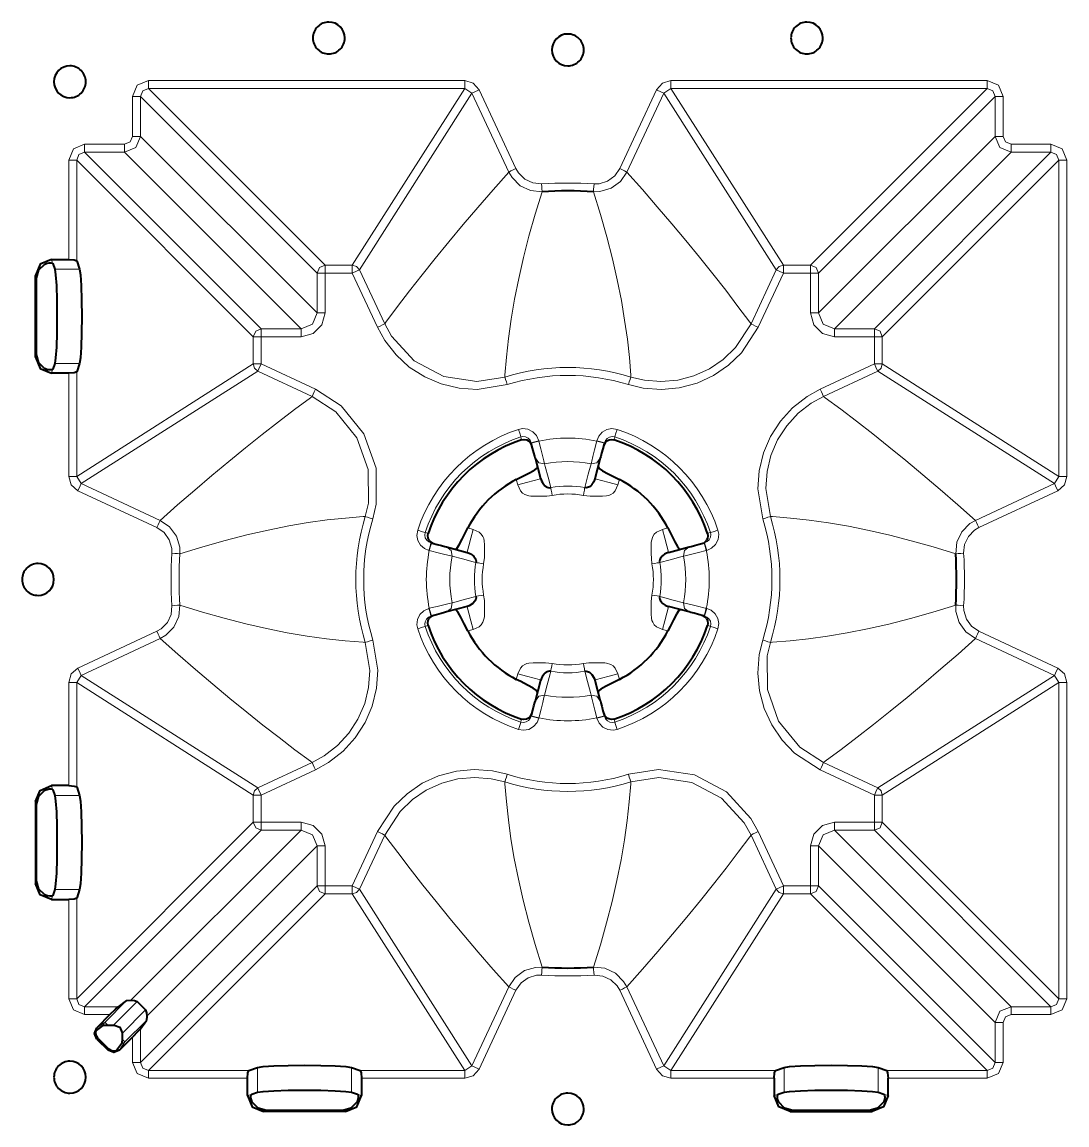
# Model space of a CAD drawing. Header units: millimetres. Extents: x 0 to 2941, y -405 to 1422.
# Drawn here: x 1130.6 to 1261.7, y 279.7 to 418.2 of the extents above; entities that cross this region are included whole.
import ezdxf

# ---------------------------------------------------------------- set-up
doc = ezdxf.new("R2010")
doc.units = ezdxf.units.MM
doc.layers.add('FINE', color=9, linetype='Continuous')
doc.layers.add('OUTLINE', color=7, linetype='Continuous')

msp = doc.modelspace()

# ---------------------------------------------------------------- linework, layer by layer
at = {"layer": 'FINE', "lineweight": 9}
for p, q in [((1186.13, 410.84), (1146.42, 410.84)), ((1144.42, 408.84), (1144.42, 403.83)), ((1145.42, 408.84), (1167.59, 386.67)), ((1145.42, 403.83), (1145.42, 408.84)), ((1168.59, 387.67), (1146.42, 409.84)), ((1146.42, 409.84), (1186.13, 409.84)), ((1186.13, 409.84), (1172, 387.67)), ((1172.91, 387.09), (1187.03, 409.26)), ((1186.13, 409.84), (1187.03, 409.26)), ((1187.03, 409.26), (1191.65, 399.36)), ((1192.55, 399.78), (1187.94, 409.68)), ((1210.2, 409.68), (1205.58, 399.78)), ((1211.1, 409.26), (1225.23, 387.09)), ((1226.13, 387.67), (1212.01, 409.84)), ((1212.01, 409.84), (1251.71, 409.84)), ((1251.71, 409.84), (1229.54, 387.67)), ((1230.54, 386.67), (1252.71, 408.84)), ((1167.59, 381.66), (1145.42, 403.83)), ((1143.42, 402.84), (1138.42, 402.84)), ((1160.59, 379.66), (1138.42, 401.84)), ((1138.42, 401.84), (1143.42, 401.84)), ((1143.42, 401.84), (1165.6, 379.66)), ((1232.54, 379.66), (1254.71, 401.84)), ((1259.71, 401.84), (1237.54, 379.66)), ((1254.71, 401.84), (1259.71, 401.84)), ((1136.42, 400.84), (1136.42, 388.38)), ((1137.42, 400.84), (1159.59, 378.67)), ((1137.42, 388.22), (1137.42, 400.84)), ((1238.54, 378.67), (1260.71, 400.84)), ((1260.71, 400.84), (1260.71, 361.13)), ((1134.4, 387.9), (1134.25, 388.38)), ((1137.77, 387.14), (1134.67, 387.14)), ((1167.59, 381.66), (1167.59, 386.67)), ((1168.59, 387.67), (1172, 387.67)), ((1172, 386.67), (1168.59, 386.67)), ((1175.17, 379.86), (1172, 386.67)), ((1172.91, 387.09), (1176.08, 380.28)), ((1222.06, 380.28), (1225.23, 387.09)), ((1226.13, 386.67), (1222.96, 379.86)), ((1226.13, 387.67), (1229.54, 387.67)), ((1229.54, 386.67), (1226.13, 386.67)), ((1229.54, 381.66), (1229.54, 386.67)), ((1230.54, 386.67), (1230.54, 381.66)), ((1132.26, 386.37), (1132.38, 386.02)), ((1160.59, 379.66), (1165.6, 379.66)), ((1176.08, 380.28), (1176.24, 380.5)), ((1221.9, 380.5), (1222.06, 380.28)), ((1159.59, 375.26), (1159.59, 378.67)), ((1160.59, 378.67), (1160.59, 375.26)), ((1238.54, 378.67), (1238.54, 375.26)), ((1132.38, 376.44), (1132.26, 376.09)), ((1134.25, 374.08), (1134.4, 374.56)), ((1134.67, 375.32), (1137.77, 375.32)), ((1136.42, 374.08), (1136.42, 361.13)), ((1137.42, 361.13), (1137.42, 374.25)), ((1166.97, 371.18), (1160.17, 374.35)), ((1160.59, 375.26), (1167.39, 372.08)), ((1230.74, 372.08), (1237.54, 375.26)), ((1237.96, 374.35), (1231.16, 371.18)), ((1237.96, 374.35), (1260.14, 360.23)), ((1260.71, 361.13), (1238.54, 375.26)), ((1191.18, 373.86), (1191.16, 373.61)), ((1206.97, 373.61), (1206.96, 373.86)), ((1166.76, 371.02), (1166.97, 371.18)), ((1231.16, 371.18), (1231.38, 371.02)), ((1195.43, 365.62), (1195.44, 365.57)), ((1202.69, 365.57), (1202.7, 365.62)), ((1138, 360.23), (1137.42, 361.13)), ((1147.9, 355.61), (1138, 360.23)), ((1192.78, 360.06), (1192.6, 360.74)), ((1205.54, 360.74), (1205.35, 360.06)), ((1137.57, 359.32), (1147.48, 354.7)), ((1250.65, 354.7), (1260.56, 359.32)), ((1173.65, 356.09), (1173.4, 356.08)), ((1224.74, 356.08), (1224.49, 356.09)), ((1186.52, 354.66), (1187.2, 354.48)), ((1210.93, 354.48), (1211.62, 354.66)), ((1181.68, 351.81), (1181.64, 351.83)), ((1216.5, 351.83), (1216.45, 351.81)), ((1181.64, 344.56), (1181.68, 344.57)), ((1216.45, 344.57), (1216.5, 344.56)), ((1138, 336.15), (1147.9, 340.77)), ((1187.2, 341.91), (1186.52, 341.72)), ((1211.62, 341.72), (1210.93, 341.91)), ((1250.23, 340.77), (1260.14, 336.15)), ((1260.56, 337.06), (1250.65, 341.68)), ((1173.4, 340.3), (1173.65, 340.29)), ((1224.49, 340.29), (1224.74, 340.3)), ((1136.42, 335.25), (1136.42, 322.3)), ((1137.42, 335.25), (1138, 336.15)), ((1137.42, 335.25), (1159.59, 321.12)), ((1137.42, 322.13), (1137.42, 335.25)), ((1160.17, 322.03), (1138, 336.15)), ((1192.6, 335.64), (1192.78, 336.33)), ((1205.35, 336.33), (1205.54, 335.64)), ((1238.54, 321.12), (1260.71, 335.25)), ((1260.14, 336.15), (1260.71, 335.25)), ((1260.71, 335.25), (1260.71, 295.54)), ((1195.44, 330.81), (1195.43, 330.76)), ((1202.7, 330.76), (1202.69, 330.81)), ((1160.17, 322.03), (1166.97, 325.2)), ((1167.39, 324.3), (1160.59, 321.12)), ((1166.97, 325.2), (1166.76, 325.36)), ((1231.38, 325.36), (1231.16, 325.2)), ((1231.16, 325.2), (1237.96, 322.03)), ((1191.16, 322.77), (1191.18, 322.52)), ((1206.96, 322.52), (1206.97, 322.77)), ((1134.25, 322.3), (1134.4, 321.82)), ((1132.38, 319.94), (1132.26, 320.29)), ((1134.67, 321.06), (1137.77, 321.06)), ((1159.59, 317.71), (1159.59, 321.12)), ((1160.59, 321.12), (1160.59, 317.71)), ((1237.54, 317.71), (1237.54, 321.12)), ((1238.54, 321.12), (1238.54, 317.71)), ((1159.59, 317.71), (1137.42, 295.54)), ((1160.59, 317.71), (1165.6, 317.71)), ((1232.54, 317.71), (1237.54, 317.71)), ((1260.71, 295.54), (1238.54, 317.71)), ((1138.42, 294.54), (1160.59, 316.72)), ((1165.6, 316.72), (1144.22, 295.34)), ((1165.6, 316.72), (1160.59, 316.72)), ((1172, 309.71), (1175.17, 316.52)), ((1176.08, 316.1), (1172.91, 309.29)), ((1176.24, 315.88), (1176.08, 316.1)), ((1222.06, 316.1), (1221.9, 315.88)), ((1225.23, 309.29), (1222.06, 316.1)), ((1237.54, 316.72), (1232.54, 316.72)), ((1254.71, 294.54), (1232.54, 316.72)), ((1237.54, 316.72), (1259.71, 294.54)), ((1146.22, 293.34), (1167.59, 314.72)), ((1167.59, 309.71), (1167.59, 314.72)), ((1230.54, 314.72), (1252.71, 292.55)), ((1230.54, 314.72), (1230.54, 309.71)), ((1132.26, 310.01), (1132.38, 310.36)), ((1137.77, 309.24), (1134.67, 309.24)), ((1187.03, 287.12), (1172.91, 309.29)), ((1225.23, 309.29), (1211.1, 287.12)), ((1252.71, 287.54), (1230.54, 309.71)), ((1134.4, 308.48), (1134.25, 308)), ((1137.42, 295.54), (1137.42, 308.17)), ((1172, 308.72), (1168.59, 308.72)), ((1172, 308.72), (1186.13, 286.54)), ((1212.01, 286.54), (1226.13, 308.72)), ((1229.54, 308.72), (1226.13, 308.72)), ((1229.54, 308.72), (1251.71, 286.54)), ((1191.65, 297.02), (1187.03, 287.12)), ((1187.94, 286.7), (1192.55, 296.6)), ((1205.58, 296.6), (1210.2, 286.7)), ((1211.1, 287.12), (1206.48, 297.02)), ((1140.99, 292.59), (1143.69, 295.3)), ((1145.01, 295.2), (1142.05, 292.24)), ((1142.61, 294.54), (1138.42, 294.54)), ((1143.12, 291.17), (1146.07, 294.13)), ((1259.71, 294.54), (1254.71, 294.54)), ((1138.42, 293.55), (1141.59, 293.55)), ((1139.95, 291.9), (1140.99, 292.59)), ((1146.17, 292.81), (1143.47, 290.11)), ((1252.71, 292.55), (1252.71, 287.54)), ((1140.09, 290.58), (1139.94, 290.48)), ((1143.47, 290.11), (1142.78, 289.07)), ((1141.36, 289.07), (1141.46, 289.22)), ((1160.12, 286.9), (1160.12, 283.79)), ((1171.93, 283.79), (1171.93, 286.9)), ((1187.03, 287.12), (1186.13, 286.54)), ((1212.01, 286.54), (1211.1, 287.12)), ((1226.2, 283.79), (1226.2, 286.9)), ((1238.02, 286.9), (1238.02, 283.79)), ((1159.04, 286.54), (1146.42, 286.54)), ((1146.42, 285.55), (1158.88, 285.55)), ((1186.13, 286.54), (1173.01, 286.54)), ((1173.18, 285.55), (1186.13, 285.55)), ((1225.12, 286.54), (1212.01, 286.54)), ((1212.01, 285.55), (1224.96, 285.55)), ((1251.71, 286.54), (1239.09, 286.54)), ((1239.26, 285.55), (1251.71, 285.55)), ((1159.36, 283.53), (1158.88, 283.37)), ((1173.18, 283.37), (1172.69, 283.53)), ((1224.96, 283.37), (1225.44, 283.53)), ((1238.77, 283.53), (1239.26, 283.37)), ((1160.89, 281.39), (1161.24, 281.5)), ((1170.81, 281.5), (1171.17, 281.39)), ((1227.32, 281.5), (1226.97, 281.39)), ((1237.25, 281.39), (1236.89, 281.5))]:
    msp.add_line(p, q, dxfattribs=at)
for points in [[(1146.42, 410.84), (1145.01, 410.25), (1144.42, 408.84)], [(1146.42, 409.84), (1146.42, 410.15), (1146.42, 410.84)], [(1186.13, 409.84), (1186.13, 410.15), (1186.13, 410.84)], [(1187.94, 409.68), (1187.2, 410.52), (1186.13, 410.84)], [(1251.71, 410.84), (1212.01, 410.84), (1210.93, 410.52), (1210.2, 409.68)], [(1212.01, 409.84), (1212.01, 410.15), (1212.01, 410.84)], [(1251.71, 409.84), (1251.71, 410.15), (1251.71, 410.84)], [(1253.71, 403.83), (1253.71, 408.84), (1253.13, 410.25), (1251.71, 410.84)], [(1145.42, 408.84), (1145.11, 408.84), (1144.42, 408.84)], [(1145.42, 408.84), (1145.71, 409.55), (1146.42, 409.84)], [(1187.03, 409.26), (1187.31, 409.39), (1187.94, 409.68)], [(1206.48, 399.36), (1211.1, 409.26), (1212.01, 409.84)], [(1211.1, 409.26), (1210.82, 409.39), (1210.2, 409.68)], [(1251.71, 409.84), (1252.42, 409.55), (1252.71, 408.84), (1252.71, 403.83), (1230.54, 381.66)], [(1252.71, 408.84), (1253.02, 408.84), (1253.71, 408.84)], [(1143.42, 401.84), (1144.83, 402.42), (1145.42, 403.83)], [(1144.42, 403.83), (1144.13, 403.13), (1143.42, 402.84)], [(1145.42, 403.83), (1145.11, 403.83), (1144.42, 403.83)], [(1252.71, 403.83), (1253.02, 403.83), (1253.71, 403.83)], [(1252.71, 403.83), (1253.3, 402.42), (1254.71, 401.84)], [(1259.71, 402.84), (1254.71, 402.84), (1254, 403.13), (1253.71, 403.83)], [(1138.42, 402.84), (1137.01, 402.25), (1136.42, 400.84)], [(1137.42, 400.84), (1137.71, 401.55), (1138.42, 401.84)], [(1138.42, 401.84), (1138.42, 402.15), (1138.42, 402.84)], [(1143.42, 401.84), (1143.42, 402.15), (1143.42, 402.84)], [(1254.71, 401.84), (1254.71, 402.15), (1254.71, 402.84)], [(1259.71, 401.84), (1259.71, 402.15), (1259.71, 402.84)], [(1261.71, 361.13), (1261.71, 400.84), (1261.13, 402.25), (1259.71, 402.84)], [(1259.71, 401.84), (1260.42, 401.55), (1260.71, 400.84)], [(1137.42, 400.84), (1137.11, 400.84), (1136.42, 400.84)], [(1260.71, 400.84), (1261.02, 400.84), (1261.71, 400.84)], [(1191.65, 399.36), (1189.68, 397.12), (1187.77, 394.92), (1185.92, 392.75), (1184.13, 390.61), (1182.41, 388.5), (1180.77, 386.45), (1179.2, 384.44), (1177.69, 382.46), (1176.24, 380.5)], [(1191.65, 399.36), (1191.73, 399.4), (1191.93, 399.49), (1192.22, 399.62), (1192.55, 399.78)], [(1191.65, 399.36), (1192.06, 398.66), (1193.09, 397.64), (1194.4, 397.02), (1195.84, 396.88)], [(1195.78, 397.87), (1194.67, 397.99), (1193.66, 398.46), (1192.87, 399.24), (1192.55, 399.78)], [(1202.29, 396.88), (1203.1, 396.9), (1204.49, 397.31), (1205.66, 398.17), (1206.48, 399.36)], [(1205.58, 399.78), (1204.95, 398.86), (1204.05, 398.21), (1202.98, 397.89), (1202.36, 397.87)], [(1206.48, 399.36), (1206.4, 399.4), (1206.2, 399.49), (1205.91, 399.62), (1205.58, 399.78)], [(1221.9, 380.5), (1220.42, 382.49), (1218.88, 384.51), (1217.27, 386.57), (1215.6, 388.65), (1213.88, 390.76), (1212.12, 392.87), (1210.3, 395), (1208.42, 397.16), (1206.48, 399.36)], [(1195.84, 396.88), (1195.84, 396.97), (1195.82, 397.19), (1195.8, 397.5), (1195.78, 397.87)], [(1202.29, 396.88), (1202.3, 396.97), (1202.31, 397.19), (1202.33, 397.5), (1202.36, 397.87)], [(1191.18, 373.86), (1191.35, 376.12), (1191.61, 378.47), (1191.95, 380.9), (1192.38, 383.41), (1192.9, 386), (1193.5, 388.62), (1194.19, 391.3), (1194.97, 394.06), (1195.84, 396.88)], [(1202.29, 396.88), (1203.18, 394.01), (1203.97, 391.21), (1204.67, 388.47), (1205.27, 385.82), (1205.79, 383.23), (1206.2, 380.77), (1206.54, 378.38), (1206.79, 376.08), (1206.96, 373.86)], [(1168.59, 386.67), (1168.59, 381.66), (1168.19, 380.16), (1167.09, 379.07), (1165.6, 378.67), (1160.59, 378.67)], [(1167.59, 386.67), (1167.89, 387.37), (1168.59, 387.67)], [(1167.59, 386.67), (1167.9, 386.67), (1168.59, 386.67)], [(1168.59, 387.67), (1168.59, 387.35), (1168.59, 386.67)], [(1172, 387.67), (1172, 387.35), (1172, 386.67)], [(1172, 387.67), (1172.54, 387.51), (1172.91, 387.09)], [(1172.91, 387.09), (1172.62, 386.96), (1172, 386.67)], [(1225.23, 387.09), (1225.6, 387.51), (1226.13, 387.67)], [(1225.23, 387.09), (1225.51, 386.96), (1226.13, 386.67)], [(1226.13, 387.67), (1226.13, 387.35), (1226.13, 386.67)], [(1229.54, 387.67), (1229.54, 387.35), (1229.54, 386.67)], [(1229.54, 387.67), (1230.25, 387.37), (1230.54, 386.67)], [(1229.54, 386.67), (1230.23, 386.67), (1230.54, 386.67)], [(1165.6, 379.66), (1167.01, 380.25), (1167.59, 381.66)], [(1167.59, 381.66), (1167.9, 381.66), (1168.59, 381.66)], [(1229.54, 381.66), (1230.23, 381.66), (1230.54, 381.66)], [(1232.54, 378.67), (1231.04, 379.07), (1229.94, 380.16), (1229.54, 381.66)], [(1230.54, 381.66), (1231.12, 380.25), (1232.54, 379.66)], [(1159.59, 378.67), (1159.89, 379.37), (1160.59, 379.66)], [(1160.59, 379.66), (1160.59, 379.35), (1160.59, 378.67)], [(1165.6, 379.66), (1165.6, 379.35), (1165.6, 378.67)], [(1176.08, 380.28), (1175.99, 380.25), (1175.8, 380.15), (1175.51, 380.02), (1175.17, 379.86)], [(1191.46, 372.66), (1187.67, 372.05), (1185.43, 372.2), (1183.18, 372.74), (1181.11, 373.62), (1179.17, 374.87), (1177.51, 376.39), (1176.09, 378.21), (1175.17, 379.86)], [(1176.08, 380.28), (1176.92, 378.76), (1179.78, 375.66), (1183.49, 373.68), (1187.65, 373.05), (1191.16, 373.61)], [(1206.97, 373.61), (1208.67, 373.21), (1210.75, 373.04), (1212.88, 373.24), (1214.89, 373.77), (1216.84, 374.66), (1218.57, 375.83), (1220.11, 377.31), (1222.06, 380.28)], [(1222.06, 380.28), (1222.14, 380.25), (1222.34, 380.15), (1222.63, 380.02), (1222.96, 379.86)], [(1232.54, 378.67), (1232.54, 379.35), (1232.54, 379.66)], [(1232.54, 379.66), (1237.54, 379.66), (1238.25, 379.37), (1238.54, 378.67)], [(1237.54, 378.67), (1237.54, 379.35), (1237.54, 379.66)], [(1159.59, 378.67), (1159.9, 378.67), (1160.59, 378.67)], [(1237.54, 375.26), (1237.54, 378.67), (1232.54, 378.67)], [(1237.54, 378.67), (1238.23, 378.67), (1238.54, 378.67)], [(1138, 360.23), (1160.17, 374.35), (1159.75, 374.72), (1159.59, 375.26), (1137.42, 361.13)], [(1159.59, 375.26), (1159.9, 375.26), (1160.59, 375.26)], [(1160.17, 374.35), (1160.3, 374.63), (1160.59, 375.26)], [(1237.54, 375.26), (1237.83, 374.63), (1237.96, 374.35)], [(1237.54, 375.26), (1238.23, 375.26), (1238.54, 375.26)], [(1238.54, 375.26), (1238.38, 374.72), (1237.96, 374.35)], [(1191.16, 373.61), (1191.19, 373.52), (1191.26, 373.31), (1191.35, 373.01), (1191.46, 372.66)], [(1206.97, 373.61), (1206.94, 373.52), (1206.88, 373.31), (1206.78, 373.01), (1206.67, 372.66)], [(1166.97, 371.18), (1167.01, 371.26), (1167.1, 371.46), (1167.24, 371.75), (1167.39, 372.08)], [(1167.39, 372.08), (1170.61, 369.99), (1173.47, 366.46), (1175, 362.18), (1175.03, 357.63), (1174.6, 355.8)], [(1223.53, 355.8), (1222.92, 359.58), (1223.07, 361.83), (1223.61, 364.08), (1224.49, 366.15), (1225.75, 368.09), (1227.26, 369.75), (1229.09, 371.17), (1230.74, 372.08)], [(1230.74, 372.08), (1230.89, 371.75), (1231.03, 371.46), (1231.12, 371.26), (1231.16, 371.18)], [(1166.76, 371.02), (1164.77, 369.54), (1162.74, 368), (1160.69, 366.4), (1158.61, 364.73), (1156.5, 363), (1154.39, 361.24), (1152.26, 359.42), (1150.09, 357.55), (1147.9, 355.61)], [(1173.65, 356.09), (1174.05, 357.79), (1174.02, 362), (1172.6, 365.97), (1169.95, 369.24), (1166.97, 371.18)], [(1231.16, 371.18), (1229.63, 370.33), (1227.99, 369.06), (1226.54, 367.48), (1225.4, 365.73), (1224.56, 363.77), (1224.07, 361.74), (1223.92, 359.6), (1224.49, 356.09)], [(1250.23, 355.61), (1248, 357.58), (1245.8, 359.49), (1243.63, 361.34), (1241.49, 363.13), (1239.37, 364.85), (1237.33, 366.48), (1235.32, 368.06), (1233.33, 369.57), (1231.38, 371.02)], [(1192.87, 367.03), (1193.38, 367.13), (1194.05, 367.05), (1194.66, 366.74), (1195.14, 366.25), (1195.43, 365.62)], [(1193.18, 366.1), (1193.07, 366.42), (1192.87, 367.03)], [(1202.7, 365.62), (1202.94, 366.17), (1203.38, 366.68), (1203.96, 367.01), (1204.61, 367.13), (1205.26, 367.03)], [(1204.96, 366.1), (1205.06, 366.42), (1205.26, 367.03)], [(1193.18, 366.1), (1193.23, 365.9), (1193.27, 365.73)], [(1204.96, 366.1), (1204.63, 366.15), (1204.3, 366.08), (1204.01, 365.91), (1203.79, 365.64), (1203.67, 365.36)], [(1204.86, 365.73), (1204.95, 366.06), (1204.96, 366.1)], [(1194.47, 365.36), (1194.75, 365.44), (1195.43, 365.62)], [(1194.48, 365.32), (1194.76, 365.39), (1195.44, 365.57)], [(1195.44, 365.57), (1195.68, 364.61), (1195.89, 363.75), (1196.05, 363.1), (1196.14, 362.73), (1196.15, 362.7)], [(1201.98, 362.7), (1202.06, 363.03), (1202.21, 363.65), (1202.42, 364.48), (1202.65, 365.44), (1202.69, 365.57)], [(1203.66, 365.32), (1203.37, 365.39), (1202.69, 365.57)], [(1203.67, 365.36), (1203.38, 365.44), (1202.7, 365.62)], [(1194.99, 363.41), (1195.42, 362.83), (1196.15, 362.7)], [(1203.14, 363.41), (1202.71, 362.83), (1201.98, 362.7)], [(1196.15, 362.7), (1196.24, 362.37), (1196.59, 361.02), (1196.93, 359.72)], [(1201.2, 359.72), (1201.29, 360.06), (1201.64, 361.41), (1201.98, 362.7)], [(1136.42, 361.13), (1137.11, 361.13), (1137.42, 361.13)], [(1136.42, 361.13), (1136.73, 360.06), (1137.57, 359.32)], [(1137.57, 359.32), (1137.86, 359.94), (1138, 360.23)], [(1195.68, 360.83), (1195.46, 360.77), (1194.83, 360.6), (1193.89, 360.35), (1192.78, 360.06)], [(1205.35, 360.06), (1204.24, 360.35), (1203.3, 360.6), (1202.67, 360.77), (1202.45, 360.83)], [(1260.71, 361.13), (1260.14, 360.23), (1250.23, 355.61)], [(1260.14, 360.23), (1260.27, 359.94), (1260.56, 359.32)], [(1260.56, 359.32), (1261.4, 360.06), (1261.71, 361.13)], [(1260.71, 361.13), (1261.02, 361.13), (1261.71, 361.13)], [(1192.78, 360.06), (1193.13, 359.31), (1193.38, 359.04), (1193.68, 358.85), (1194.19, 358.69), (1194.43, 358.66), (1194.72, 358.64), (1195.13, 358.64), (1195.81, 358.65), (1196.42, 358.67), (1197.11, 358.75)], [(1197.11, 358.75), (1197.05, 359.09), (1196.99, 359.39), (1196.95, 359.6), (1196.93, 359.72)], [(1201.02, 358.75), (1201.85, 358.67), (1202.81, 358.64), (1203.42, 358.64), (1203.94, 358.69), (1204.21, 358.75), (1204.45, 358.85), (1204.75, 359.04), (1205.01, 359.31), (1205.35, 360.06)], [(1201.02, 358.75), (1201.08, 359.09), (1201.14, 359.39), (1201.18, 359.6), (1201.2, 359.72)], [(1150.38, 351.41), (1153.25, 352.3), (1156.05, 353.09), (1158.78, 353.79), (1161.44, 354.39), (1164.03, 354.91), (1166.49, 355.33), (1168.87, 355.66), (1171.18, 355.91), (1173.4, 356.08)], [(1173.65, 356.09), (1173.73, 356.07), (1173.94, 356), (1174.25, 355.91), (1174.6, 355.8)], [(1223.53, 355.8), (1223.89, 355.91), (1224.19, 356), (1224.4, 356.07), (1224.49, 356.09)], [(1224.74, 356.08), (1227, 355.91), (1229.35, 355.65), (1231.78, 355.31), (1234.29, 354.88), (1236.88, 354.35), (1239.5, 353.75), (1242.18, 353.06), (1244.93, 352.28), (1247.75, 351.41)], [(1147.48, 354.7), (1147.63, 355.04), (1147.77, 355.33), (1147.86, 355.53), (1147.9, 355.61)], [(1147.48, 354.7), (1148.39, 354.07), (1149.05, 353.17), (1149.37, 352.1), (1149.38, 351.48)], [(1150.38, 351.41), (1150.36, 352.23), (1149.94, 353.61), (1149.09, 354.78), (1147.9, 355.61)], [(1250.23, 355.61), (1249.53, 355.2), (1248.52, 354.17), (1247.9, 352.86), (1247.75, 351.41)], [(1248.75, 351.48), (1248.86, 352.59), (1249.34, 353.59), (1250.12, 354.39), (1250.65, 354.7)], [(1250.23, 355.61), (1250.27, 355.53), (1250.36, 355.33), (1250.5, 355.04), (1250.65, 354.7)], [(1181.64, 351.83), (1181.09, 352.06), (1180.58, 352.5), (1180.25, 353.08), (1180.13, 353.73), (1180.22, 354.39)], [(1181.16, 354.08), (1180.83, 354.19), (1180.22, 354.39)], [(1181.53, 353.98), (1181.19, 354.07), (1181.16, 354.08), (1181.11, 353.75), (1181.18, 353.43), (1181.35, 353.14), (1181.61, 352.91), (1181.89, 352.79)], [(1187.2, 354.48), (1186.9, 353.37), (1186.65, 352.43), (1186.48, 351.8), (1186.42, 351.58)], [(1188.5, 350.15), (1188.59, 350.97), (1188.61, 351.93), (1188.61, 352.54), (1188.57, 353.06), (1188.51, 353.33), (1188.41, 353.57), (1188.21, 353.88), (1187.95, 354.13), (1187.2, 354.48)], [(1210.93, 354.48), (1210.19, 354.13), (1209.92, 353.88), (1209.72, 353.57), (1209.56, 353.06), (1209.53, 352.83), (1209.52, 352.54), (1209.52, 352.13), (1209.53, 351.44), (1209.55, 350.84), (1209.63, 350.15)], [(1211.71, 351.58), (1211.65, 351.8), (1211.48, 352.43), (1211.23, 353.37), (1210.93, 354.48)], [(1216.24, 352.79), (1216.56, 352.94), (1216.82, 353.18), (1216.98, 353.49), (1217.02, 353.82), (1216.97, 354.08)], [(1217.91, 354.39), (1218.01, 353.88), (1217.93, 353.21), (1217.62, 352.59), (1217.12, 352.11), (1216.5, 351.83)], [(1216.97, 354.08), (1216.78, 354.03), (1216.6, 353.98)], [(1216.97, 354.08), (1217.3, 354.19), (1217.91, 354.39)], [(1181.89, 352.79), (1181.82, 352.51), (1181.64, 351.83)], [(1181.94, 352.78), (1181.87, 352.5), (1181.68, 351.81)], [(1184.55, 351.11), (1184.22, 351.19), (1183.61, 351.34), (1182.78, 351.54), (1181.82, 351.78), (1181.68, 351.81)], [(1183.85, 352.27), (1184.43, 351.83), (1184.55, 351.11)], [(1214.29, 352.27), (1213.71, 351.83), (1213.58, 351.11)], [(1216.45, 351.81), (1215.48, 351.57), (1214.63, 351.36), (1213.98, 351.2), (1213.61, 351.11), (1213.58, 351.11)], [(1216.19, 352.78), (1216.27, 352.5), (1216.45, 351.81)], [(1216.24, 352.79), (1216.31, 352.51), (1216.5, 351.83)], [(1149.38, 351.48), (1149.75, 351.46), (1150.07, 351.44), (1150.29, 351.42), (1150.38, 351.41)], [(1187.54, 350.33), (1187.2, 350.41), (1185.85, 350.77), (1184.55, 351.11)], [(1213.58, 351.11), (1213.24, 351.02), (1211.9, 350.67), (1210.6, 350.33)], [(1247.75, 351.41), (1247.84, 351.42), (1248.06, 351.44), (1248.38, 351.46), (1248.75, 351.48)], [(1188.5, 350.15), (1188.17, 350.21), (1187.87, 350.26), (1187.65, 350.3), (1187.54, 350.33)], [(1210.6, 350.33), (1210.48, 350.3), (1210.26, 350.26), (1209.97, 350.21), (1209.63, 350.15)], [(1147.9, 340.77), (1148.6, 341.18), (1149.62, 342.22), (1150.23, 343.53), (1150.38, 344.97)], [(1149.38, 344.9), (1149.75, 344.92), (1150.07, 344.95), (1150.29, 344.96), (1150.38, 344.97)], [(1173.4, 340.3), (1171.14, 340.48), (1168.79, 340.73), (1166.36, 341.07), (1163.84, 341.51), (1161.25, 342.03), (1158.64, 342.63), (1155.95, 343.32), (1153.2, 344.1), (1150.38, 344.97)], [(1181.68, 344.57), (1182.65, 344.81), (1183.51, 345.02), (1184.16, 345.18), (1184.53, 345.27), (1184.55, 345.27)], [(1184.55, 345.27), (1184.43, 344.55), (1183.85, 344.11)], [(1184.55, 345.27), (1184.89, 345.36), (1186.24, 345.72), (1187.54, 346.06)], [(1187.2, 341.91), (1187.95, 342.25), (1188.21, 342.5), (1188.41, 342.81), (1188.57, 343.32), (1188.6, 343.55), (1188.61, 343.84), (1188.62, 344.25), (1188.6, 344.94), (1188.59, 345.55), (1188.5, 346.24)], [(1188.5, 346.24), (1188.17, 346.17), (1187.87, 346.12), (1187.65, 346.08), (1187.54, 346.06)], [(1209.63, 346.24), (1209.54, 345.41), (1209.52, 344.45), (1209.52, 343.84), (1209.56, 343.32), (1209.63, 343.05), (1209.72, 342.81), (1209.92, 342.5), (1210.19, 342.25), (1210.93, 341.91)], [(1210.6, 346.06), (1210.48, 346.08), (1210.26, 346.12), (1209.97, 346.17), (1209.63, 346.24)], [(1210.6, 346.06), (1210.93, 345.97), (1212.28, 345.61), (1213.58, 345.27)], [(1213.58, 345.27), (1213.71, 344.55), (1214.29, 344.11)], [(1213.58, 345.27), (1213.91, 345.19), (1214.52, 345.04), (1215.36, 344.84), (1216.31, 344.6), (1216.45, 344.57)], [(1247.75, 344.97), (1244.88, 344.08), (1242.08, 343.29), (1239.35, 342.59), (1236.69, 341.99), (1234.11, 341.47), (1231.64, 341.05), (1229.26, 340.72), (1226.96, 340.47), (1224.74, 340.3)], [(1247.75, 344.97), (1247.84, 344.96), (1248.06, 344.95), (1248.38, 344.92), (1248.75, 344.9)], [(1247.75, 344.97), (1247.78, 344.15), (1248.19, 342.77), (1249.04, 341.6), (1250.23, 340.77)], [(1250.65, 341.68), (1249.74, 342.31), (1249.09, 343.21), (1248.77, 344.28), (1248.75, 344.9)], [(1180.22, 341.99), (1180.13, 342.5), (1180.21, 343.17), (1180.51, 343.79), (1181.01, 344.27), (1181.64, 344.56)], [(1181.64, 344.56), (1181.82, 343.87), (1181.89, 343.59)], [(1181.68, 344.57), (1181.87, 343.88), (1181.94, 343.6)], [(1187.2, 341.91), (1186.9, 343.01), (1186.65, 343.95), (1186.48, 344.58), (1186.42, 344.8)], [(1210.93, 341.91), (1211.23, 343.01), (1211.48, 343.95), (1211.65, 344.58), (1211.71, 344.8)], [(1216.45, 344.57), (1216.27, 343.88), (1216.19, 343.6)], [(1216.5, 344.56), (1216.31, 343.87), (1216.24, 343.59)], [(1216.6, 342.4), (1216.94, 342.31), (1216.97, 342.3), (1217.02, 342.63), (1216.96, 342.95), (1216.78, 343.25), (1216.52, 343.47), (1216.24, 343.59)], [(1216.5, 344.56), (1217.04, 344.32), (1217.55, 343.88), (1217.88, 343.3), (1218.01, 342.65), (1217.91, 341.99)], [(1180.22, 341.99), (1180.83, 342.19), (1181.16, 342.3)], [(1181.16, 342.3), (1181.35, 342.35), (1181.53, 342.4)], [(1217.91, 341.99), (1217.3, 342.19), (1216.97, 342.3)], [(1147.48, 341.68), (1147.63, 341.34), (1147.77, 341.05), (1147.86, 340.86), (1147.9, 340.77)], [(1147.9, 340.77), (1150.13, 338.8), (1152.33, 336.89), (1154.51, 335.04), (1156.65, 333.25), (1158.76, 331.53), (1160.8, 329.9), (1162.82, 328.33), (1164.8, 326.81), (1166.76, 325.36)], [(1231.38, 325.36), (1233.37, 326.84), (1235.39, 328.38), (1237.44, 329.99), (1239.52, 331.65), (1241.64, 333.38), (1243.74, 335.14), (1245.88, 336.96), (1248.04, 338.83), (1250.23, 340.77)], [(1250.23, 340.77), (1250.27, 340.86), (1250.36, 341.05), (1250.5, 341.34), (1250.65, 341.68)], [(1166.97, 325.2), (1168.5, 326.05), (1170.15, 327.32), (1171.6, 328.9), (1172.73, 330.65), (1173.57, 332.62), (1174.06, 334.64), (1174.21, 336.78), (1173.65, 340.29)], [(1174.6, 340.58), (1175.21, 336.8), (1175.06, 334.55), (1174.52, 332.3), (1173.64, 330.23), (1172.39, 328.29), (1170.87, 326.63), (1169.04, 325.21), (1167.39, 324.3)], [(1173.65, 340.29), (1173.73, 340.31), (1173.94, 340.38), (1174.25, 340.47), (1174.6, 340.58)], [(1237.54, 321.12), (1230.74, 324.3), (1227.53, 326.39), (1225.97, 328.01), (1224.66, 329.93), (1223.73, 331.97), (1223.13, 334.2), (1222.92, 336.44), (1223.1, 338.75), (1223.53, 340.58)], [(1223.53, 340.58), (1223.89, 340.47), (1224.19, 340.38), (1224.4, 340.31), (1224.49, 340.29)], [(1224.49, 340.29), (1224.09, 338.59), (1224.11, 334.38), (1225.53, 330.41), (1228.19, 327.14), (1231.16, 325.2)], [(1137.57, 337.06), (1137.86, 336.44), (1138, 336.15)], [(1197.11, 337.63), (1196.28, 337.72), (1195.33, 337.74), (1194.72, 337.74), (1194.19, 337.69), (1193.93, 337.63), (1193.68, 337.53), (1193.38, 337.34), (1193.13, 337.07), (1192.78, 336.33)], [(1196.93, 336.66), (1196.84, 336.32), (1196.49, 334.98), (1196.15, 333.68)], [(1196.93, 336.66), (1196.95, 336.78), (1196.99, 337), (1197.05, 337.29), (1197.11, 337.63)], [(1205.35, 336.33), (1205.01, 337.07), (1204.75, 337.34), (1204.45, 337.53), (1203.94, 337.69), (1203.7, 337.72), (1203.42, 337.74), (1203, 337.74), (1202.32, 337.73), (1201.71, 337.71), (1201.02, 337.63)], [(1201.2, 336.66), (1201.18, 336.78), (1201.14, 337), (1201.08, 337.29), (1201.02, 337.63)], [(1201.98, 333.68), (1201.9, 334.01), (1201.54, 335.36), (1201.2, 336.66)], [(1260.14, 336.15), (1260.27, 336.44), (1260.56, 337.06)], [(1261.71, 295.54), (1261.71, 335.25), (1261.4, 336.32), (1260.56, 337.06)], [(1136.42, 335.25), (1137.11, 335.25), (1137.42, 335.25)], [(1192.78, 336.33), (1193.89, 336.03), (1194.83, 335.78), (1195.46, 335.61), (1195.68, 335.55)], [(1202.45, 335.55), (1202.67, 335.61), (1203.3, 335.78), (1204.24, 336.03), (1205.35, 336.33)], [(1260.14, 336.15), (1237.96, 322.03), (1238.38, 321.66), (1238.54, 321.12)], [(1260.71, 335.25), (1261.02, 335.25), (1261.71, 335.25)], [(1196.15, 333.68), (1195.42, 333.55), (1194.99, 332.97)], [(1196.15, 333.68), (1196.07, 333.35), (1195.92, 332.73), (1195.71, 331.9), (1195.48, 330.95), (1195.44, 330.81)], [(1201.98, 333.68), (1202.71, 333.55), (1203.14, 332.97)], [(1202.69, 330.81), (1202.45, 331.77), (1202.24, 332.63), (1202.08, 333.28), (1201.99, 333.65), (1201.98, 333.68)], [(1193.18, 330.28), (1193.5, 330.23), (1193.83, 330.3), (1194.12, 330.47), (1194.35, 330.74), (1194.47, 331.02)], [(1195.43, 330.76), (1194.75, 330.94), (1194.47, 331.02)], [(1195.44, 330.81), (1194.76, 330.99), (1194.48, 331.06)], [(1202.69, 330.81), (1203.37, 330.99), (1203.66, 331.06)], [(1202.7, 330.76), (1203.38, 330.94), (1203.67, 331.02)], [(1203.67, 331.02), (1203.81, 330.7), (1204.06, 330.44), (1204.36, 330.28), (1204.7, 330.24), (1204.96, 330.28), (1204.91, 330.48), (1204.86, 330.65)], [(1195.43, 330.76), (1195.2, 330.22), (1194.75, 329.71), (1194.18, 329.37), (1193.52, 329.25), (1192.87, 329.35)], [(1192.87, 329.35), (1193.07, 329.96), (1193.18, 330.28)], [(1193.27, 330.65), (1193.18, 330.32), (1193.18, 330.28)], [(1205.26, 329.35), (1204.75, 329.25), (1204.08, 329.33), (1203.47, 329.64), (1202.99, 330.13), (1202.7, 330.76)], [(1205.26, 329.35), (1205.06, 329.96), (1204.96, 330.28)], [(1166.97, 325.2), (1167.01, 325.12), (1167.1, 324.92), (1167.24, 324.63), (1167.39, 324.3)], [(1206.67, 323.72), (1210.46, 324.33), (1214.96, 323.65), (1218.97, 321.51), (1222.05, 318.17), (1222.96, 316.52)], [(1230.74, 324.3), (1230.89, 324.63), (1231.03, 324.92), (1231.12, 325.12), (1231.16, 325.2)], [(1191.16, 322.77), (1189.46, 323.17), (1187.39, 323.34), (1185.25, 323.14), (1183.24, 322.61), (1181.29, 321.72), (1179.57, 320.56), (1178.02, 319.07), (1176.08, 316.1)], [(1191.46, 323.72), (1191.35, 323.37), (1191.26, 323.07), (1191.19, 322.86), (1191.16, 322.77)], [(1206.67, 323.72), (1206.78, 323.37), (1206.88, 323.07), (1206.94, 322.86), (1206.97, 322.77)], [(1222.06, 316.1), (1221.21, 317.62), (1218.36, 320.72), (1214.64, 322.7), (1210.48, 323.33), (1206.97, 322.77)], [(1159.59, 321.12), (1159.75, 321.66), (1160.17, 322.03)], [(1160.17, 322.03), (1160.3, 321.75), (1160.59, 321.12)], [(1195.84, 299.5), (1194.96, 302.37), (1194.17, 305.17), (1193.47, 307.91), (1192.86, 310.57), (1192.35, 313.15), (1191.93, 315.61), (1191.6, 318), (1191.35, 320.3), (1191.18, 322.52)], [(1206.96, 322.52), (1206.78, 320.26), (1206.53, 317.91), (1206.18, 315.48), (1205.75, 312.97), (1205.23, 310.38), (1204.63, 307.76), (1203.94, 305.08), (1203.16, 302.32), (1202.29, 299.5)], [(1237.54, 321.12), (1237.83, 321.75), (1237.96, 322.03)], [(1159.59, 321.12), (1159.9, 321.12), (1160.59, 321.12)], [(1237.54, 321.12), (1238.23, 321.12), (1238.54, 321.12)], [(1159.59, 317.71), (1159.9, 317.71), (1160.59, 317.71)], [(1160.59, 316.72), (1159.89, 317.01), (1159.59, 317.71)], [(1160.59, 316.72), (1160.59, 317.03), (1160.59, 317.71)], [(1165.6, 317.71), (1167.09, 317.31), (1168.19, 316.22), (1168.59, 314.72)], [(1165.6, 316.72), (1165.6, 317.03), (1165.6, 317.71)], [(1229.54, 314.72), (1229.94, 316.22), (1231.04, 317.31), (1232.54, 317.71)], [(1232.54, 317.71), (1232.54, 317.03), (1232.54, 316.72)], [(1237.54, 317.71), (1238.23, 317.71), (1238.54, 317.71)], [(1237.54, 317.71), (1237.54, 317.03), (1237.54, 316.72)], [(1238.54, 317.71), (1238.25, 317.01), (1237.54, 316.72)], [(1167.59, 314.72), (1167.01, 316.13), (1165.6, 316.72)], [(1175.17, 316.52), (1175.51, 316.36), (1175.8, 316.23), (1175.99, 316.14), (1176.08, 316.1)], [(1176.24, 315.88), (1177.72, 313.89), (1179.26, 311.87), (1180.86, 309.82), (1182.53, 307.73), (1184.26, 305.62), (1186.01, 303.51), (1187.83, 301.38), (1189.71, 299.22), (1191.65, 297.02)], [(1206.48, 297.02), (1208.46, 299.26), (1210.37, 301.46), (1212.22, 303.63), (1214, 305.77), (1215.73, 307.88), (1217.36, 309.93), (1218.93, 311.94), (1220.44, 313.93), (1221.9, 315.88)], [(1222.96, 316.52), (1222.63, 316.36), (1222.34, 316.23), (1222.14, 316.14), (1222.06, 316.1)], [(1222.96, 316.52), (1226.13, 309.71), (1229.54, 309.71), (1229.54, 314.72)], [(1232.54, 316.72), (1231.12, 316.13), (1230.54, 314.72)], [(1167.59, 314.72), (1167.9, 314.72), (1168.59, 314.72)], [(1168.59, 314.72), (1168.59, 309.71), (1172, 309.71)], [(1229.54, 314.72), (1230.23, 314.72), (1230.54, 314.72)], [(1167.59, 309.71), (1145.42, 287.54), (1145.42, 291.74)], [(1146.42, 286.54), (1168.59, 308.72), (1167.89, 309.01), (1167.59, 309.71)], [(1167.59, 309.71), (1167.9, 309.71), (1168.59, 309.71)], [(1168.59, 309.71), (1168.59, 309.03), (1168.59, 308.72)], [(1172, 309.71), (1172, 309.03), (1172, 308.72)], [(1172, 309.71), (1172.62, 309.42), (1172.91, 309.29)], [(1172.91, 309.29), (1172.54, 308.87), (1172, 308.72)], [(1226.13, 309.71), (1225.51, 309.42), (1225.23, 309.29)], [(1226.13, 308.72), (1225.6, 308.87), (1225.23, 309.29)], [(1226.13, 309.71), (1226.13, 309.03), (1226.13, 308.72)], [(1229.54, 309.71), (1229.54, 309.03), (1229.54, 308.72)], [(1229.54, 309.71), (1230.23, 309.71), (1230.54, 309.71)], [(1230.54, 309.71), (1230.25, 309.01), (1229.54, 308.72)], [(1136.42, 308), (1136.42, 295.54), (1137.01, 294.13), (1138.42, 293.55)], [(1195.84, 299.5), (1195.03, 299.48), (1193.64, 299.07), (1192.47, 298.21), (1191.65, 297.02)], [(1195.84, 299.5), (1195.84, 299.41), (1195.82, 299.19), (1195.8, 298.88), (1195.78, 298.51)], [(1202.29, 299.5), (1202.3, 299.41), (1202.31, 299.19), (1202.33, 298.88), (1202.36, 298.51)], [(1206.48, 297.02), (1206.07, 297.72), (1205.04, 298.74), (1203.73, 299.36), (1202.29, 299.5)], [(1192.55, 296.6), (1193.19, 297.52), (1194.09, 298.17), (1195.15, 298.49), (1195.78, 298.51)], [(1191.65, 297.02), (1191.73, 296.99), (1191.93, 296.89), (1192.22, 296.76), (1192.55, 296.6)], [(1206.48, 297.02), (1206.4, 296.99), (1206.2, 296.89), (1205.91, 296.76), (1205.58, 296.6)], [(1136.42, 295.54), (1137.11, 295.54), (1137.42, 295.54)], [(1138.42, 294.54), (1137.71, 294.83), (1137.42, 295.54)], [(1254.71, 293.55), (1259.71, 293.55), (1261.13, 294.13), (1261.71, 295.54)], [(1260.71, 295.54), (1260.42, 294.83), (1259.71, 294.54)], [(1260.71, 295.54), (1261.02, 295.54), (1261.71, 295.54)], [(1138.42, 294.54), (1138.42, 294.23), (1138.42, 293.55)], [(1254.71, 294.54), (1253.3, 293.96), (1252.71, 292.55)], [(1254.71, 294.54), (1254.71, 294.23), (1254.71, 293.55)], [(1259.71, 294.54), (1259.71, 294.23), (1259.71, 293.55)], [(1140.99, 292.59), (1140.84, 292.41), (1140.74, 292.19)], [(1141.35, 292.23), (1141.09, 292.49), (1140.99, 292.59)], [(1252.71, 292.55), (1253.02, 292.55), (1253.71, 292.55)], [(1253.71, 287.54), (1253.71, 292.55), (1254, 293.25), (1254.71, 293.55)], [(1143.47, 290.11), (1143.28, 289.96), (1143.06, 289.87)], [(1143.47, 290.11), (1143.37, 290.21), (1143.11, 290.47)], [(1144.42, 290.72), (1144.42, 287.54), (1145.01, 286.13), (1146.42, 285.55)], [(1144.42, 287.54), (1145.11, 287.54), (1145.42, 287.54)], [(1146.42, 286.54), (1145.71, 286.83), (1145.42, 287.54)], [(1186.13, 285.55), (1187.2, 285.86), (1187.94, 286.7)], [(1187.03, 287.12), (1187.31, 286.99), (1187.94, 286.7)], [(1211.1, 287.12), (1210.82, 286.99), (1210.2, 286.7)], [(1210.2, 286.7), (1210.93, 285.86), (1212.01, 285.55)], [(1252.71, 287.54), (1252.42, 286.83), (1251.71, 286.54)], [(1251.71, 285.55), (1253.13, 286.13), (1253.71, 287.54)], [(1252.71, 287.54), (1253.02, 287.54), (1253.71, 287.54)], [(1146.42, 286.54), (1146.42, 286.23), (1146.42, 285.55)], [(1186.13, 286.54), (1186.13, 286.23), (1186.13, 285.55)], [(1212.01, 286.54), (1212.01, 286.23), (1212.01, 285.55)], [(1251.71, 286.54), (1251.71, 286.23), (1251.71, 285.55)]]:
    msp.add_lwpolyline(points, dxfattribs=at)
for points in [[(1202.36, 397.87, 0.033059), (1195.78, 397.87)], [(1222.96, 379.86), (1220.86, 376.65), (1219.24, 375.09), (1217.33, 373.79), (1215.29, 372.85), (1213.05, 372.25), (1210.82, 372.05), (1208.51, 372.22), (1206.67, 372.66, 0.151865), (1191.46, 372.66)], [(1206.97, 373.61, 0.151877), (1191.16, 373.61)], [(1192.87, 367.03, 0.238164), (1180.22, 354.39)], [(1217.91, 354.39, 0.238159), (1205.26, 367.03)], [(1194.47, 365.36), (1194.32, 365.69), (1194.08, 365.94), (1193.77, 366.1), (1193.43, 366.15), (1193.18, 366.1, 0.23814), (1181.16, 354.08)], [(1202.69, 365.57, 0.103095), (1195.44, 365.57)], [(1216.97, 354.08, 0.23815), (1204.96, 366.1)], [(1201.98, 362.7, 0.099532), (1196.15, 362.7)], [(1201.2, 359.72, 0.09181), (1196.93, 359.72)], [(1201.02, 358.75, 0.09183), (1197.11, 358.75)], [(1173.65, 356.09, 0.151867), (1173.65, 340.29)], [(1224.49, 340.29, 0.151875), (1224.49, 356.09)], [(1174.6, 355.8, 0.151875), (1174.6, 340.58)], [(1223.53, 340.58, 0.151875), (1223.53, 355.8)], [(1181.68, 351.81, 0.103095), (1181.68, 344.57)], [(1216.45, 344.57, 0.103085), (1216.45, 351.81)], [(1149.38, 351.48, 0.033081), (1149.38, 344.9), (1149.27, 343.79), (1148.8, 342.79), (1148.02, 341.99), (1147.48, 341.68), (1137.57, 337.06), (1136.73, 336.32), (1136.42, 335.25)], [(1150.38, 351.41, 0.033094), (1150.38, 344.97)], [(1184.55, 351.11, 0.09951), (1184.55, 345.27)], [(1213.58, 345.27, 0.09951), (1213.58, 351.11)], [(1248.75, 344.9, 0.033081), (1248.75, 351.48)], [(1187.54, 350.33, 0.09181), (1187.54, 346.06)], [(1188.5, 350.15, 0.091792), (1188.5, 346.24)], [(1209.63, 346.24, 0.091804), (1209.63, 350.15)], [(1210.6, 346.06, 0.09178), (1210.6, 350.33)], [(1181.89, 343.59), (1181.57, 343.44), (1181.31, 343.2), (1181.16, 342.89), (1181.11, 342.56), (1181.16, 342.3, 0.238161), (1193.18, 330.28)], [(1204.96, 330.28, 0.238153), (1216.97, 342.3)], [(1180.22, 341.99, 0.238154), (1192.87, 329.35)], [(1205.26, 329.35, 0.23815), (1217.91, 341.99)], [(1196.93, 336.66, 0.09181), (1201.2, 336.66)], [(1197.11, 337.63, 0.091765), (1201.02, 337.63)], [(1196.15, 333.68, 0.099532), (1201.98, 333.68)], [(1195.44, 330.81, 0.103099), (1202.69, 330.81)], [(1175.17, 316.52), (1177.27, 319.73), (1178.89, 321.29), (1180.8, 322.59), (1182.84, 323.53), (1185.08, 324.13), (1187.32, 324.33), (1189.62, 324.16), (1191.46, 323.72, 0.151867), (1206.67, 323.72)], [(1191.16, 322.77, 0.151872), (1206.97, 322.77)], [(1195.78, 298.51, 0.033099), (1202.36, 298.51), (1203.46, 298.39), (1204.47, 297.92), (1205.26, 297.14), (1205.58, 296.6)]]:
    msp.add_lwpolyline(points, format="xyb", dxfattribs=at)
at = {"layer": 'OUTLINE', "lineweight": 40}
for p, q in [((1134.25, 388.38), (1136.42, 388.38)), ((1134.4, 387.9), (1134.43, 387.86)), ((1132.26, 376.09), (1132.26, 386.37)), ((1136.42, 374.08), (1134.25, 374.08)), ((1134.43, 374.6), (1134.4, 374.56)), ((1134.67, 375.32), (1134.43, 374.6)), ((1137.77, 375.32), (1137.42, 374.25)), ((1194.48, 365.32), (1194.47, 365.36)), ((1203.67, 365.36), (1203.66, 365.32)), ((1195.68, 360.83), (1194.99, 363.41)), ((1181.89, 352.79), (1181.94, 352.78)), ((1211.71, 351.58), (1214.29, 352.27)), ((1216.19, 352.78), (1216.24, 352.79)), ((1181.94, 343.6), (1181.89, 343.59)), ((1186.42, 344.8), (1183.85, 344.11)), ((1216.24, 343.59), (1216.19, 343.6)), ((1194.99, 332.97), (1195.68, 335.55)), ((1202.45, 335.55), (1203.14, 332.97)), ((1203.66, 331.06), (1203.67, 331.02)), ((1136.42, 322.3), (1134.25, 322.3)), ((1134.4, 321.82), (1134.43, 321.78)), ((1137.42, 322.13), (1137.77, 321.06)), ((1132.26, 320.29), (1132.26, 310.01)), ((1134.67, 309.24), (1134.43, 308.52)), ((1137.77, 309.24), (1137.42, 308.17)), ((1134.25, 308), (1136.42, 308)), ((1143.69, 295.3), (1142.61, 294.54)), ((1143.69, 295.3), (1144.22, 295.34)), ((1145.01, 295.2), (1146.07, 294.13)), ((1141.59, 293.55), (1139.95, 291.9)), ((1141.35, 292.23), (1142.05, 292.24)), ((1142.05, 292.24), (1142.12, 292.24)), ((1145.42, 291.74), (1146.17, 292.81)), ((1146.22, 293.34), (1146.17, 292.81)), ((1139.94, 290.48), (1141.36, 289.07)), ((1140.12, 290.56), (1140.09, 290.58)), ((1140.12, 290.56), (1141.43, 289.24)), ((1143.06, 289.87), (1142.43, 289.02)), ((1142.78, 289.07), (1144.42, 290.72)), ((1141.46, 289.22), (1141.43, 289.24)), ((1159.04, 286.54), (1160.12, 286.9)), ((1171.93, 286.9), (1173.01, 286.54)), ((1225.12, 286.54), (1226.2, 286.9)), ((1238.02, 286.9), (1239.09, 286.54)), ((1158.88, 283.37), (1158.88, 285.55)), ((1173.18, 285.55), (1173.18, 283.37)), ((1224.96, 285.55), (1224.96, 283.37)), ((1239.26, 283.37), (1239.26, 285.55)), ((1159.36, 283.53), (1159.39, 283.56)), ((1159.39, 283.56), (1160.12, 283.79)), ((1172.66, 283.56), (1172.69, 283.53)), ((1225.44, 283.53), (1225.48, 283.56)), ((1238.02, 283.79), (1238.74, 283.56)), ((1171.17, 281.39), (1160.89, 281.39)), ((1226.97, 281.39), (1237.25, 281.39))]:
    msp.add_line(p, q, dxfattribs=at)
for points in [[(1171.07, 416.19, 0.414201), (1169.07, 418.19, 0.414214), (1167.07, 416.19, 0.414214), (1169.07, 414.19, 0.414226)], [(1227.07, 416.19, 0.414214), (1229.07, 414.19, 0.414226), (1231.07, 416.19, 0.414201), (1229.07, 418.19, 0.414214)], [(1201.07, 414.69, 0.414226), (1199.07, 416.69, 0.414201), (1197.07, 414.69, 0.414176), (1199.07, 412.69, 0.414251)], [(1138.57, 410.69, 0.414226), (1136.57, 412.69, 0.414201), (1134.57, 410.69, 0.414176), (1136.57, 408.69, 0.414251)], [(1130.57, 348.19, 0.414226), (1132.57, 346.19, 0.414201), (1134.57, 348.19, 0.414201), (1132.57, 350.19, 0.414226)], [(1134.57, 285.69, 0.414226), (1136.57, 283.69, 0.414201), (1138.57, 285.69, 0.414201), (1136.57, 287.69, 0.414226)], [(1197.07, 281.69, 0.414201), (1199.07, 279.69, 0.414226), (1201.07, 281.69, 0.414201), (1199.07, 283.69, 0.414226)]]:
    msp.add_lwpolyline(points, format="xyb", close=True, dxfattribs=at)
for points in [[(1202.29, 396.88, 0.033055), (1195.84, 396.88)], [(1193.27, 365.73, 0.237518), (1181.53, 353.98)], [(1216.6, 353.98, 0.237514), (1204.86, 365.73)], [(1192.6, 360.74, 0.156007), (1186.52, 354.66)], [(1211.62, 354.66, 0.155997), (1205.54, 360.74)], [(1247.75, 344.97, 0.033056), (1247.75, 351.41)], [(1181.53, 342.4, 0.237511), (1193.27, 330.65)], [(1204.86, 330.65, 0.237507), (1216.6, 342.4)], [(1186.52, 341.72, 0.15602), (1192.6, 335.64)], [(1205.54, 335.64, 0.156004), (1211.62, 341.72)], [(1195.84, 299.5, 0.033096), (1202.29, 299.5)]]:
    msp.add_lwpolyline(points, format="xyb", dxfattribs=at)
for points in [[(1134.25, 388.38), (1132.84, 387.79), (1132.26, 386.37)], [(1133.43, 387.8), (1133.7, 387.91), (1133.97, 387.96), (1134.18, 387.96), (1134.34, 387.93), (1134.4, 387.9)], [(1134.43, 387.86), (1134.67, 387.14), (1134.78, 386.43), (1134.87, 385.09), (1134.93, 383.28), (1134.95, 381.23), (1134.93, 379.18), (1134.87, 377.37), (1134.78, 376.03), (1134.67, 375.32)], [(1136.42, 388.38), (1137.11, 388.33), (1137.42, 388.22)], [(1137.42, 388.22), (1137.77, 387.14), (1137.88, 386.43), (1137.98, 385.09), (1138.04, 383.28), (1138.06, 381.23), (1138.04, 379.18), (1137.98, 377.37), (1137.88, 376.03), (1137.77, 375.32)], [(1132.38, 376.44), (1132.38, 386.02), (1132.66, 387.06), (1133.43, 387.8)], [(1132.26, 376.09), (1132.84, 374.67), (1134.25, 374.08)], [(1133.43, 374.66), (1132.66, 375.4), (1132.38, 376.44)], [(1134.4, 374.56), (1134.27, 374.52), (1134.04, 374.5), (1133.77, 374.53), (1133.51, 374.63), (1133.43, 374.66)], [(1137.42, 374.25), (1137.11, 374.13), (1136.42, 374.08)], [(1193.27, 365.73), (1193.6, 365.78), (1193.93, 365.72), (1194.15, 365.6)], [(1203.98, 365.6), (1204.27, 365.74), (1204.6, 365.78), (1204.86, 365.73)], [(1194.57, 364.97), (1194.56, 365.02), (1194.44, 365.28), (1194.27, 365.5), (1194.15, 365.6)], [(1194.99, 363.41), (1194.98, 363.43), (1194.92, 363.67), (1194.8, 364.11), (1194.65, 364.67), (1194.48, 365.32)], [(1203.66, 365.32), (1203.63, 365.22), (1203.46, 364.59), (1203.31, 364.04), (1203.2, 363.63), (1203.14, 363.41), (1202.45, 360.83)], [(1203.98, 365.6), (1203.79, 365.43), (1203.66, 365.22), (1203.58, 365.02), (1203.56, 364.97)], [(1192.6, 360.74), (1193.52, 361.21), (1194.33, 361.62), (1194.93, 361.96), (1195.25, 362.22), (1195.28, 362.34)], [(1202.86, 362.34), (1202.98, 362.12), (1203.42, 361.83), (1204.12, 361.46), (1204.98, 361.02), (1205.54, 360.74)], [(1195.68, 360.83), (1195.73, 360.69), (1195.77, 360.59), (1195.9, 360.35), (1196.04, 360.13), (1196.18, 359.97), (1196.34, 359.84), (1196.46, 359.78), (1196.61, 359.73), (1196.76, 359.71), (1196.93, 359.72)], [(1202.45, 360.83), (1202.41, 360.69), (1202.36, 360.59), (1202.27, 360.41), (1202.2, 360.29), (1202.1, 360.14), (1202.09, 360.13), (1202.09, 360.13), (1202.09, 360.13), (1202.09, 360.12), (1202.08, 360.12), (1202.08, 360.11), (1202.06, 360.09), (1202.02, 360.04), (1201.95, 359.97), (1201.8, 359.84), (1201.67, 359.78), (1201.53, 359.73), (1201.37, 359.71), (1201.2, 359.72)], [(1184.92, 351.98), (1185.13, 352.1), (1185.43, 352.54), (1185.8, 353.24), (1186.23, 354.11), (1186.52, 354.66)], [(1211.62, 354.66), (1212.08, 353.74), (1212.5, 352.92), (1212.84, 352.32), (1213.1, 352.01), (1213.22, 351.98)], [(1181.66, 353.11), (1181.52, 353.39), (1181.48, 353.73), (1181.53, 353.98)], [(1216.6, 353.98), (1216.65, 353.66), (1216.59, 353.33), (1216.47, 353.11)], [(1181.66, 353.11), (1181.83, 352.92), (1182.04, 352.78), (1182.24, 352.7), (1182.29, 352.69)], [(1181.94, 352.78), (1182.03, 352.75), (1182.67, 352.58), (1183.22, 352.44), (1183.63, 352.33), (1183.85, 352.27), (1186.42, 351.58)], [(1214.29, 352.27), (1214.3, 352.27), (1214.55, 352.34), (1214.98, 352.45), (1215.55, 352.61), (1216.19, 352.78)], [(1215.85, 352.69), (1215.9, 352.7), (1216.16, 352.81), (1216.37, 352.98), (1216.47, 353.11)], [(1186.42, 351.58), (1186.56, 351.53), (1186.67, 351.49), (1186.84, 351.4), (1186.97, 351.32), (1187.11, 351.23), (1187.13, 351.22), (1187.13, 351.21), (1187.13, 351.21), (1187.13, 351.21), (1187.14, 351.21), (1187.15, 351.2), (1187.17, 351.18), (1187.21, 351.15), (1187.29, 351.08), (1187.41, 350.92), (1187.48, 350.79), (1187.53, 350.65), (1187.55, 350.49), (1187.54, 350.33)], [(1211.71, 351.58), (1211.57, 351.53), (1211.47, 351.49), (1211.22, 351.36), (1211, 351.22), (1210.84, 351.08), (1210.72, 350.92), (1210.65, 350.79), (1210.61, 350.65), (1210.59, 350.49), (1210.6, 350.33)], [(1187.54, 346.06), (1187.55, 345.89), (1187.53, 345.73), (1187.48, 345.59), (1187.41, 345.46), (1187.13, 345.17), (1186.67, 344.89), (1186.56, 344.85), (1186.42, 344.8)], [(1210.6, 346.06), (1210.59, 345.89), (1210.61, 345.73), (1210.65, 345.59), (1210.72, 345.46), (1210.84, 345.3), (1210.92, 345.23), (1210.96, 345.2), (1210.98, 345.18), (1210.99, 345.17), (1211, 345.17), (1211, 345.17), (1211, 345.17), (1211, 345.17), (1211.02, 345.15), (1211.17, 345.06), (1211.29, 344.98), (1211.47, 344.89), (1211.57, 344.85), (1211.71, 344.8)], [(1182.29, 343.69), (1182.23, 343.68), (1181.98, 343.57), (1181.76, 343.4), (1181.66, 343.27)], [(1183.85, 344.11), (1183.83, 344.11), (1183.58, 344.04), (1183.15, 343.93), (1182.58, 343.77), (1181.94, 343.6)], [(1186.52, 341.72), (1186.05, 342.64), (1185.64, 343.46), (1185.3, 344.06), (1185.03, 344.37), (1184.92, 344.4)], [(1213.22, 344.4), (1213, 344.28), (1212.7, 343.84), (1212.33, 343.14), (1211.9, 342.27), (1211.62, 341.72)], [(1216.19, 343.6), (1216.1, 343.63), (1215.46, 343.8), (1214.91, 343.94), (1214.5, 344.05), (1214.29, 344.11), (1211.71, 344.8)], [(1216.47, 343.27), (1216.3, 343.46), (1216.09, 343.6), (1215.89, 343.68), (1215.85, 343.69)], [(1181.53, 342.4), (1181.48, 342.73), (1181.54, 343.05), (1181.66, 343.27)], [(1216.47, 343.27), (1216.61, 342.99), (1216.65, 342.66), (1216.6, 342.4)], [(1196.93, 336.66), (1196.76, 336.67), (1196.61, 336.65), (1196.46, 336.61), (1196.34, 336.54), (1196.18, 336.41), (1196.11, 336.34), (1196.07, 336.3), (1196.06, 336.27), (1196.05, 336.26), (1196.05, 336.26), (1196.04, 336.26), (1196.04, 336.25), (1196.04, 336.25), (1196.03, 336.24), (1195.93, 336.09), (1195.86, 335.97), (1195.77, 335.79), (1195.73, 335.69), (1195.68, 335.55)], [(1201.2, 336.66), (1201.37, 336.67), (1201.53, 336.65), (1201.67, 336.61), (1201.8, 336.54), (1202.09, 336.25), (1202.36, 335.79), (1202.41, 335.69), (1202.45, 335.55)], [(1195.28, 334.04), (1195.15, 334.26), (1194.71, 334.55), (1194.01, 334.92), (1193.15, 335.36), (1192.6, 335.64)], [(1205.54, 335.64), (1204.62, 335.17), (1203.8, 334.76), (1203.2, 334.42), (1202.89, 334.16), (1202.86, 334.04)], [(1194.47, 331.02), (1194.48, 331.06), (1194.5, 331.16), (1194.67, 331.79), (1194.82, 332.34), (1194.93, 332.75), (1194.99, 332.97)], [(1203.14, 332.97), (1203.15, 332.95), (1203.22, 332.71), (1203.33, 332.28), (1203.48, 331.71), (1203.66, 331.06)], [(1194.15, 330.78), (1194.34, 330.95), (1194.48, 331.16), (1194.56, 331.36), (1194.57, 331.41)], [(1203.56, 331.41), (1203.58, 331.36), (1203.69, 331.1), (1203.86, 330.88), (1203.98, 330.78)], [(1194.15, 330.78), (1193.87, 330.65), (1193.53, 330.61), (1193.27, 330.65)], [(1204.86, 330.65), (1204.53, 330.6), (1204.21, 330.67), (1203.98, 330.78)], [(1132.26, 320.29), (1132.84, 321.71), (1134.25, 322.3)], [(1132.38, 310.36), (1132.38, 319.94), (1132.66, 320.98), (1133.43, 321.72)], [(1133.43, 321.72), (1133.7, 321.83), (1133.97, 321.88), (1134.18, 321.88), (1134.34, 321.84), (1134.4, 321.82)], [(1134.43, 321.78), (1134.67, 321.06), (1134.78, 320.35), (1134.87, 319.01), (1134.93, 317.2), (1134.95, 315.15), (1134.93, 313.1), (1134.87, 311.29), (1134.78, 309.95), (1134.67, 309.24)], [(1136.42, 322.3), (1137.11, 322.25), (1137.42, 322.13)], [(1137.77, 321.06), (1137.88, 320.35), (1137.98, 319.01), (1138.04, 317.2), (1138.06, 315.15), (1138.04, 313.1), (1137.98, 311.29), (1137.88, 309.95), (1137.77, 309.24)], [(1133.43, 308.58), (1132.66, 309.32), (1132.38, 310.36)], [(1134.25, 308), (1132.84, 308.59), (1132.26, 310.01)], [(1134.43, 308.52), (1134.4, 308.48), (1134.27, 308.43), (1134.04, 308.42), (1133.77, 308.45), (1133.51, 308.55), (1133.43, 308.58)], [(1137.42, 308.17), (1137.11, 308.05), (1136.42, 308)], [(1144.22, 295.34), (1144.68, 295.3), (1145.01, 295.2)], [(1141.59, 293.55), (1142.29, 294.23), (1142.61, 294.54)], [(1146.07, 294.13), (1146.18, 293.77), (1146.22, 293.34)], [(1142.12, 292.24), (1142.82, 291.95), (1143.12, 291.24)], [(1139.94, 290.48), (1139.65, 291.19), (1139.95, 291.9)], [(1140.09, 290.58), (1139.94, 290.78), (1139.85, 291.01), (1139.82, 291.21), (1139.84, 291.38), (1139.87, 291.51), (1139.9, 291.56)], [(1139.9, 291.56), (1140.74, 292.19), (1140.93, 292.22), (1141.35, 292.23)], [(1143.12, 291.24), (1143.12, 291.17), (1143.11, 290.47)], [(1145.42, 291.74), (1145.11, 291.41), (1144.42, 290.72)], [(1143.11, 290.47), (1143.09, 290.05), (1143.06, 289.87)], [(1142.78, 289.07), (1142.07, 288.78), (1141.36, 289.07)], [(1142.43, 289.02), (1142.36, 288.98), (1142.18, 288.95), (1141.97, 288.96), (1141.73, 289.03), (1141.52, 289.16), (1141.46, 289.22)], [(1160.12, 286.9), (1160.83, 287.01), (1162.17, 287.1), (1163.97, 287.16), (1166.03, 287.18), (1168.08, 287.16), (1169.88, 287.1), (1171.22, 287.01), (1171.93, 286.9)], [(1226.2, 286.9), (1226.91, 287.01), (1228.25, 287.1), (1230.06, 287.16), (1232.11, 287.18), (1234.16, 287.16), (1235.96, 287.1), (1237.3, 287.01), (1238.02, 286.9)], [(1158.88, 285.55), (1158.92, 286.23), (1159.04, 286.54)], [(1173.01, 286.54), (1173.13, 286.23), (1173.18, 285.55)], [(1224.96, 285.55), (1225, 286.23), (1225.12, 286.54)], [(1239.09, 286.54), (1239.21, 286.23), (1239.26, 285.55)], [(1160.12, 283.79), (1160.83, 283.9), (1162.17, 283.99), (1163.97, 284.05), (1166.03, 284.07), (1168.08, 284.05), (1169.88, 283.99), (1171.22, 283.9), (1171.93, 283.79), (1172.66, 283.56)], [(1225.48, 283.56), (1226.2, 283.79), (1226.91, 283.9), (1228.25, 283.99), (1230.06, 284.05), (1232.11, 284.07), (1234.16, 284.05), (1235.96, 283.99), (1237.3, 283.9), (1238.02, 283.79)], [(1158.88, 283.37), (1159.46, 281.97), (1160.89, 281.39)], [(1159.46, 282.56), (1159.35, 282.83), (1159.3, 283.09), (1159.3, 283.31), (1159.33, 283.47), (1159.36, 283.53)], [(1170.81, 281.5), (1161.24, 281.5), (1160.2, 281.78), (1159.46, 282.56)], [(1172.59, 282.56), (1171.85, 281.78), (1170.81, 281.5)], [(1171.17, 281.39), (1172.59, 281.97), (1173.18, 283.37)], [(1172.69, 283.53), (1172.74, 283.39), (1172.76, 283.16), (1172.72, 282.89), (1172.63, 282.63), (1172.59, 282.56)], [(1226.97, 281.39), (1225.54, 281.97), (1224.96, 283.37)], [(1225.54, 282.56), (1225.43, 282.83), (1225.38, 283.09), (1225.38, 283.31), (1225.41, 283.47), (1225.44, 283.53)], [(1236.89, 281.5), (1227.32, 281.5), (1226.28, 281.78), (1225.54, 282.56)], [(1238.67, 282.56), (1237.94, 281.78), (1236.89, 281.5)], [(1239.26, 283.37), (1238.67, 281.97), (1237.25, 281.39)], [(1238.74, 283.56), (1238.77, 283.53), (1238.82, 283.39), (1238.84, 283.16), (1238.8, 282.89), (1238.71, 282.63), (1238.67, 282.56)]]:
    msp.add_lwpolyline(points, dxfattribs=at)

doc.saveas('drawing.dxf')
